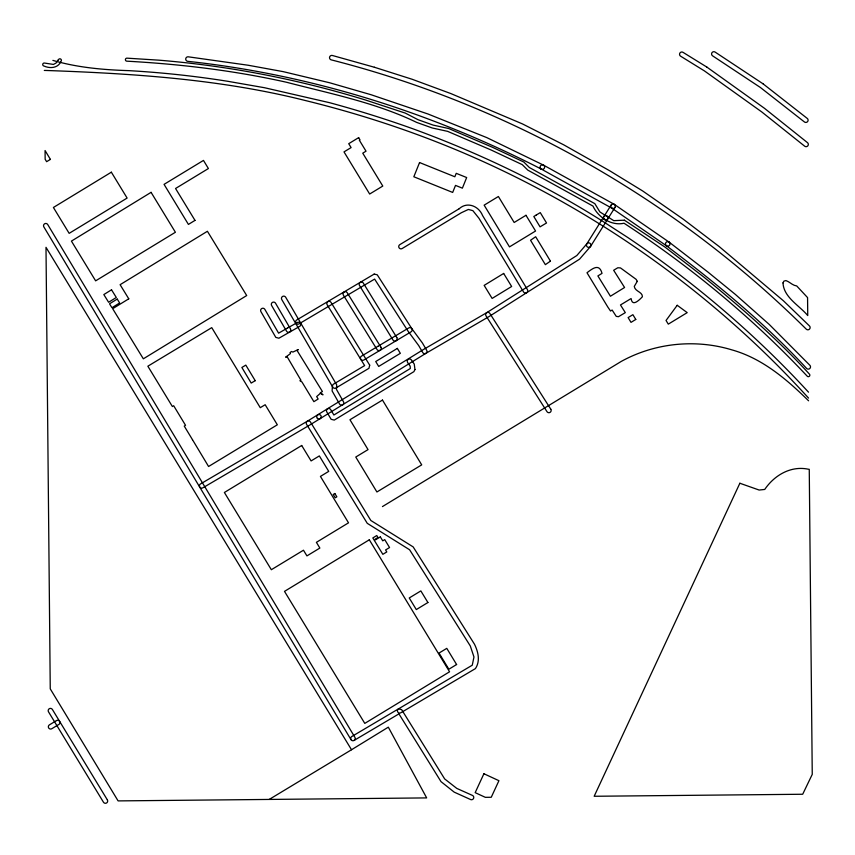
<?xml version="1.0" encoding="UTF-8"?>
<svg xmlns="http://www.w3.org/2000/svg" width="855" height="855" viewBox="0 0 855 855"><rect width="100%" height="100%" fill="white"/><g stroke="black" fill="none" stroke-linecap="round" stroke-linejoin="round"><path stroke-width="1.28" d="M590.623 246.326L614.959 207.476M611.133 205.04L586.765 243.942A2.266 2.266 0 0 0 588.507 247.394A2.266 2.266 0 0 0 590.784 244.263A2.266 2.266 0 0 0 586.968 243.664L576.826 255.538L486.73 312.674L423.567 349.449L307.33 421.216L200.519 483.93A2.266 2.266 0 0 0 199.717 487.029A2.266 2.266 0 0 0 202.817 487.842L309.649 425.106L425.897 353.339L489.124 316.521L579.54 259.183L590.42 246.603M351.512 749.75L388.32 727.167L426.666 797.907L118.097 800.9L50.253 688.863L45.999 247.319L351.512 749.75L269.207 799.436M382.452 506.577L621.147 361.483C654.556 342.973 695.35 338.762 731.88 349.877L732.04 349.919C762.243 358.405 786.664 379.246 808.584 400.792M354.098 740.419L398.932 713.882L441.02 781.652L454.219 792.147L470.571 799.532A2.266 2.266 0 0 0 473.563 798.399A2.266 2.266 0 0 0 472.42 795.396L456.794 788.406L444.664 778.926L401.615 709.607L398.537 708.859A2.266 2.266 0 0 0 397.735 711.959A2.266 2.266 0 0 0 400.845 712.749L475.423 668.599C480.489 660.99 478.191 651.873 474.504 644.253L413.168 546.911L370.846 520.492L310.429 421.975A2.266 2.266 0 0 0 307.319 421.226A2.266 2.266 0 0 0 306.571 424.337L367.255 523.324L409.609 549.765L470.293 645.952L473.969 656.982L472.259 665.211L351.79 736.518A2.266 2.266 0 0 0 350.999 739.628A2.266 2.266 0 0 0 354.109 740.419A2.266 2.266 0 0 0 354.889 737.309L47.741 224.566A2.266 2.266 0 0 0 44.631 223.786A2.266 2.266 0 0 0 43.851 226.896L350.999 739.639M44.3 70.441L45.668 70.452C132.621 73.53 220.024 79.066 304.743 100.377C360.938 114.1 416.043 132.311 469.128 155.332C597.613 211.249 714.374 294.291 808.552 398.099M52.882 60.384C77.634 67.62 103.455 69.854 129.137 70.655A984.714 984.714 0 0 1 227.719 81.289L264.558 87.734L329.581 102.696A1097.072 1097.072 0 0 1 413.136 128.87C479.452 153.205 543.566 183.772 603.256 221.637L628.115 237.722C693.918 282.054 754.762 333.771 808.499 392.167M543.374 165.047L486.794 137.612L428.077 114.036L371.156 94.755L329.752 82.796L283.133 71.628L248.142 65.237L188.25 56.815A2.266 2.266 0 0 0 185.738 58.813A2.266 2.266 0 0 0 187.737 61.325C311.049 74.588 431.219 112.529 541.397 169.13M543.481 165.101L614.157 204.281M541.301 169.076L611.934 208.235M668.995 242.04L614.35 204.398M666.451 245.791L611.753 208.118M669.112 242.125L707.855 271.997L735.353 294.409L769.286 324.483L809.899 365.309A2.266 2.266 0 0 1 809.803 368.505A2.266 2.266 0 0 1 806.596 368.42C764.359 322.656 716.03 283.058 666.344 245.716M783.009 282.898C783.597 297.369 799.543 305.609 807.74 315.559L807.569 297.593L796.721 285.944C792.414 285.442 789.838 281.883 785.937 280.579L783.896 281.124L783.009 282.898M290.262 352.538L290.369 353.617L285.656 357.23L286.97 356.482L300.939 380.261L299.891 380.721L301.954 381.971L313.881 401.668L318.146 399.029L316.671 396.581L320.443 393.268L322.998 394.828L320.272 392.83L322.41 391.526L297.006 350.4L298.277 349.567L292.891 352.068L291.427 351.48L290.262 352.538M637.264 281.348L634.271 286.414C634.859 291.47 642.597 291.854 642.415 296.749C639.305 299.955 632.251 307.308 631.097 298.545L620.484 304.968L625.315 312.631L618.454 316.703L616.241 316.371L612.148 310.044L610.534 311.028L607.852 307.095L587 272.756C592.782 268.299 599.387 263.212 602.016 273.365L597.88 275.93L610.427 296.236L624.577 287.494L613.655 270.266L617.791 267.765L620.484 267.925L636.141 279.35L637.264 281.348M332.371 386.481L332.114 390.97L339.563 404.03A2.266 2.266 0 0 0 342.663 404.875A2.266 2.266 0 0 0 343.507 401.786L336.464 389.431L336.71 384.9L285.677 297.23A2.266 2.266 0 0 0 282.567 296.461A2.266 2.266 0 0 0 281.787 299.571L332.371 386.481M369.702 365.171L368.933 368.313L335.908 387.999A2.266 2.266 0 0 1 332.809 387.208A2.266 2.266 0 0 1 333.589 384.109L364.636 365.598L327.155 304.754A2.266 2.266 0 0 1 327.893 301.633A2.266 2.266 0 0 1 331.013 302.381L369.702 365.171M419.559 162.546L413.831 176.771L452.68 192.439L455.512 185.396L462.384 188.164L466.67 177.541L456.228 173.33L454.839 176.771L419.559 162.546M483.909 773.743L475.166 792.638L485.33 797.33L491.251 797.277L498.925 780.69L483.909 773.743M739.864 483.246L594.172 796.272L802.695 794.252L812.25 774.363L809.258 469.32L808.392 469.224C790.843 465.483 774.374 475.241 764.733 489.445L759.133 490.043L739.864 483.246M414.964 369.552L413.884 371.658L334.273 420.083L331.142 419.303L326.781 411.907A2.266 2.266 0 0 1 327.583 408.797A2.266 2.266 0 0 1 330.682 409.598L333.877 415.017L410.336 368.505L410.165 366.154L407.664 362.531A2.266 2.266 0 0 1 408.241 359.378A2.266 2.266 0 0 1 411.394 359.955L414.248 364.08L414.964 369.552M58.3 59.861L56.013 63.067L53.438 64.435L44.471 63.046A1.507 1.507 0 0 0 42.75 64.317A1.507 1.507 0 0 0 44.011 66.038C50.221 68.838 58.29 68.047 61.036 61.282A1.507 1.507 0 0 0 60.833 59.155A1.507 1.507 0 0 0 58.706 59.348L58.3 59.861M677.213 305.288L666.045 320.465L668.3 324.141L687.206 312.631L677.213 305.288M192.482 439.694L208.577 466.499L277.33 424.796L265.168 404.725L260.262 407.696L211.751 327.636L147.851 366.207L172.379 406.52L173.672 405.73L185.535 425.309L184.253 426.1L192.482 439.694M111.524 289.792L103.829 294.569L108.606 302.264L116.301 297.487L111.524 289.792M117.242 299.068L109.536 303.814L111.93 307.715L119.647 302.969L117.242 299.068M503.659 273.45L484.154 285.388L492.127 298.427L511.643 286.489L503.659 273.45M151.079 192.343L71.425 241.11L95.632 280.846L175.403 232.261L151.079 192.343M194.993 220.387L188.421 224.416L164.064 184.359L203.469 160.409L208.396 168.542L175.553 188.495L194.993 220.387M128.774 298.823L112.668 308.698L143.341 358.822L246.7 295.552L207.412 231.278L120.106 284.694L128.774 298.823M635.778 319.449L631.011 322.367L628.115 317.59L632.892 314.683L635.778 319.449M380.336 536.887L375.484 539.847L375.099 539.227L377.963 537.485L376.766 535.54L372.823 537.945L382.848 554.329L386.791 551.924L385.594 549.957L389.559 547.531L384.729 539.623L382.751 540.841L380.336 536.887M111.353 172.186L53.405 207.476L69.159 233.351L127.117 198.071L111.353 172.186M358.651 137.634L348.722 143.683L351.095 147.584L343.999 151.891L369.659 194.032L382.784 186.059L362.755 153.173L366.026 151.185L359.346 140.22L359.987 139.835L358.651 137.634M525.985 215.289L514.165 222.482L498.39 196.5L484.144 205.157L509.484 246.881L535.561 231.021L525.985 215.289M536.224 215.043L533.819 216.507L540.061 226.853L546.527 222.973L540.274 212.617L536.224 215.043M550.438 261.138L545.362 264.665L530.549 240.255L535.668 236.739L550.438 261.138M301.697 445.487L224.384 492.48L271.345 569.719L303.472 550.214L306.934 555.9L319.866 548.055L316.393 542.337L348.519 522.832L320.433 476.406L328.726 471.372L319.343 455.918L311.092 460.93L301.697 445.487M369.317 539.794L284.501 591.371L364.786 723.394L449.57 671.795L369.317 539.794M427.906 602.519L416.3 609.583L409.246 597.966L420.852 590.912L427.906 602.519M456.602 664.527L448.854 669.23L439.032 653.06L446.78 648.357L456.602 664.527M397.351 348.402L375.719 361.526L378.701 366.432L400.343 353.329L397.351 348.402M334.829 493.506L333.204 494.5L335.213 497.802L336.849 496.83L334.829 493.506M50.413 159.393L46.619 161.681L45.155 159.265L45.069 150.544L50.413 159.393M459.167 208.759L399.819 244.648A2.266 2.266 0 0 0 399.05 247.758A2.266 2.266 0 0 0 402.171 248.527L461.411 212.703L468.358 209.454L472.847 210.64L478.928 218.228L523.549 291.95A2.266 2.266 0 0 0 526.659 292.709A2.266 2.266 0 0 0 527.428 289.599L482.551 215.513C478.8 206.087 467.247 201.256 459.167 208.759M382.484 400.076L349.962 419.741L368.045 449.612L355.766 457.04L376.905 491.978L421.707 464.864L382.484 400.076M56.494 720.583L49.44 724.848A2.266 2.266 0 0 0 48.682 727.958A2.266 2.266 0 0 0 51.792 728.727L58.845 724.463A2.266 2.266 0 0 0 59.604 721.353A2.266 2.266 0 0 0 56.494 720.583M255.207 380.678L251.199 383.072L241.869 367.468L245.813 365.117L255.207 380.678M377.803 346.382L361.494 356.118A2.266 2.266 0 0 0 360.714 359.218A2.266 2.266 0 0 0 363.824 360.008L411.084 331.826A2.266 2.266 0 0 0 411.864 328.715A2.266 2.266 0 0 0 408.765 327.935L377.803 346.382M374.18 274.081L296.728 319.962A2.266 2.266 0 0 0 295.916 323.062A2.266 2.266 0 0 0 299.026 323.863L374.618 279.093L408.017 331.109L418.726 345.623L422.755 352.549A2.266 2.266 0 0 0 425.854 353.372A2.266 2.266 0 0 0 426.666 350.272L422.445 343.026L411.789 328.598L377.247 274.808L374.18 274.081M287.398 328.117L278.602 333.161L264.836 309.36A2.266 2.266 0 0 0 261.748 308.537A2.266 2.266 0 0 0 260.914 311.626L275.802 337.383L278.89 338.217L299.56 326.46A2.266 2.266 0 0 0 300.426 323.382A2.266 2.266 0 0 0 297.337 322.517L287.408 328.106M624.385 220.184L613.762 220.654L599.879 211.933L594.845 203.661L529.405 167.548L523.805 162.023L492.362 147.242L448.693 128.528L433.175 125.108L418.02 119.7L405.334 113.117L365.94 100.153C298.577 79.397 229.087 65.856 158.827 60.171L127.01 58.161A1.507 1.507 0 0 0 125.407 59.572A1.507 1.507 0 0 0 126.818 61.175C180.49 64.114 234.067 70.527 286.553 82.262C330.361 93.665 375.794 102.621 416.716 122.425L432.256 127.983L447.635 131.36L491.101 149.988L522.277 164.652L527.77 170.102L592.996 206.087C598.062 217.266 611.539 226.148 624.022 223.23C690.765 266.739 752.678 318.071 807.216 376.179A1.507 1.507 0 0 0 809.354 376.275A1.507 1.507 0 0 0 809.439 374.137C777.206 338.869 741.061 307.437 704.071 277.276L665.137 247.191L624.385 220.184M374.383 67.246L332.403 55.49A2.266 2.266 0 0 0 329.613 57.061A2.266 2.266 0 0 0 331.184 59.85C509.858 105.4 675.365 199.354 806.286 329.175A2.266 2.266 0 0 0 809.493 329.111A2.266 2.266 0 0 0 809.439 325.915L783.394 300.768L719.258 246.625L683.166 219.126L642.682 190.964L609.936 170.915L563.68 144.805L522.426 123.9L450.895 93.59L412.078 79.248L374.383 67.246M706.861 67.085L683.006 52.337A2.266 2.266 0 0 0 679.896 53.074A2.266 2.266 0 0 0 680.623 56.195L704.413 70.901L761.709 111.898L804.651 146.173A2.266 2.266 0 0 0 807.836 145.82A2.266 2.266 0 0 0 807.473 142.635L764.402 108.254L706.861 67.085M762.981 83.769L715.101 52.07A2.266 2.266 0 0 0 711.959 52.711A2.266 2.266 0 0 0 712.6 55.842L760.405 87.499L804.427 121.955A2.266 2.266 0 0 0 807.612 121.57A2.266 2.266 0 0 0 807.216 118.385L762.981 83.769M550.802 409.214L489.819 313.39A2.266 2.266 0 0 0 486.687 312.695A2.266 2.266 0 0 0 485.993 315.826L546.976 411.65A2.266 2.266 0 0 0 550.107 412.345A2.266 2.266 0 0 0 550.802 409.214M380.892 347.141L347.216 292.731A2.266 2.266 0 0 0 344.105 291.993A2.266 2.266 0 0 0 343.368 295.114L377.034 349.524A2.266 2.266 0 0 0 380.154 350.261A2.266 2.266 0 0 0 380.892 347.141M396.848 337.64L363.354 283.133A2.266 2.266 0 0 0 360.233 282.385A2.266 2.266 0 0 0 359.495 285.506L392.979 340.012A2.266 2.266 0 0 0 396.1 340.76A2.266 2.266 0 0 0 396.848 337.64M107.345 799.853L52.401 709.49A2.266 2.266 0 0 0 49.28 708.731A2.266 2.266 0 0 0 48.521 711.852L103.466 802.204A2.266 2.266 0 0 0 106.586 802.963A2.266 2.266 0 0 0 107.345 799.853M290.486 328.94L275.545 303.226A2.266 2.266 0 0 0 272.446 302.403A2.266 2.266 0 0 0 271.623 305.502L286.564 331.216A2.266 2.266 0 0 0 289.663 332.039A2.266 2.266 0 0 0 290.486 328.94M604.271 219.489A2.266 2.266 0 0 0 607.948 218.121A2.266 2.266 0 0 0 604.923 215.61A2.266 2.266 0 0 0 604.271 219.489M611.688 208.075A2.266 2.266 0 0 0 615.301 206.525A2.266 2.266 0 0 0 612.159 204.174A2.266 2.266 0 0 0 611.688 208.075M541.14 168.98A2.266 2.266 0 0 0 544.656 167.227A2.266 2.266 0 0 0 541.375 165.068A2.266 2.266 0 0 0 541.14 168.98M317.397 418.384A2.266 2.266 0 0 0 321.159 417.272A2.266 2.266 0 0 0 318.317 414.568A2.266 2.266 0 0 0 317.397 418.384M666.227 245.609A2.266 2.266 0 0 0 669.946 244.37A2.266 2.266 0 0 0 667.018 241.762A2.266 2.266 0 0 0 666.227 245.609"/></g></svg>
